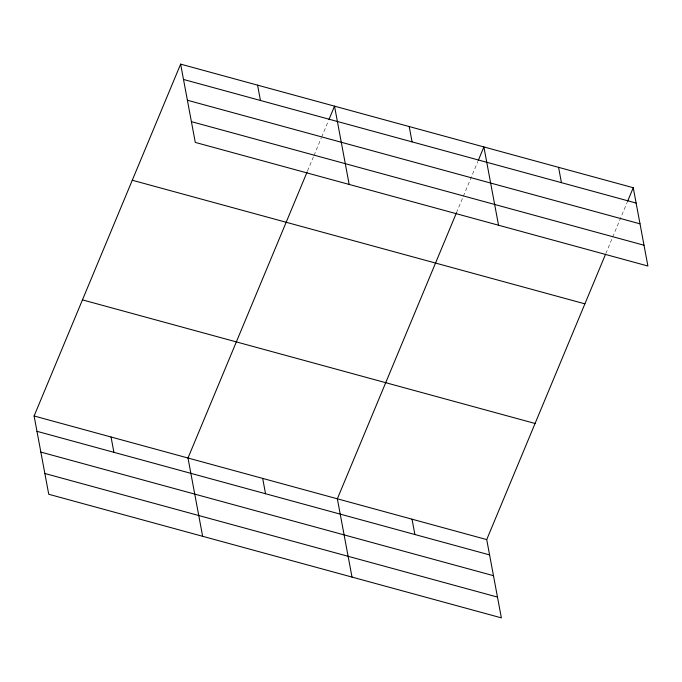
<?xml version="1.0" encoding="UTF-8"?>
<svg xmlns="http://www.w3.org/2000/svg" width="682" height="682" viewBox="0 0 682 682"><rect width="100%" height="100%" fill="white"/><g stroke="black" fill="none" stroke-linecap="round" stroke-linejoin="round"><path stroke-width="0.51" stroke-dasharray="3.41 2.56" d="M307.522 170.986L313.567 156.476M313.976 155.505L321.231 138.088M321.631 137.125L328.477 120.671M456.488 212.741L462.933 197.26M463.334 196.297L477.843 161.464M605.846 253.534L612.3 238.052M612.7 237.08L627.21 202.247"/><path stroke-width="1.02" d="M605.446 254.497L486.718 539.59L501.364 617.866L48.746 494.271L34.1 415.986L180.636 64.134L633.254 187.729L647.9 266.014L195.282 142.41L180.636 64.134M307.122 171.958L187.993 458.014L202.639 536.291M328.886 119.708L334.521 106.162L349.175 184.438M456.488 212.741L337.351 498.798L352.006 577.074M478.244 160.492L483.888 146.945L498.533 225.222M627.611 201.275L633.254 187.729M183.501 79.462L636.118 203.057M187.388 100.237L640.006 223.832M191.395 121.643L644.013 245.239M132.282 180.244L584.892 303.848M82.454 299.875L535.072 423.471M34.1 415.986L486.718 539.59M36.964 431.314L489.582 554.909M40.852 452.089L493.47 575.685M44.859 473.496L497.476 597.091M558.567 167.337L561.439 182.665M409.209 126.554L412.073 141.882M412.03 519.19L414.903 534.518M257.583 85.148L260.447 100.476M262.672 478.406L265.537 493.734M111.047 437L113.911 452.328"/></g></svg>
